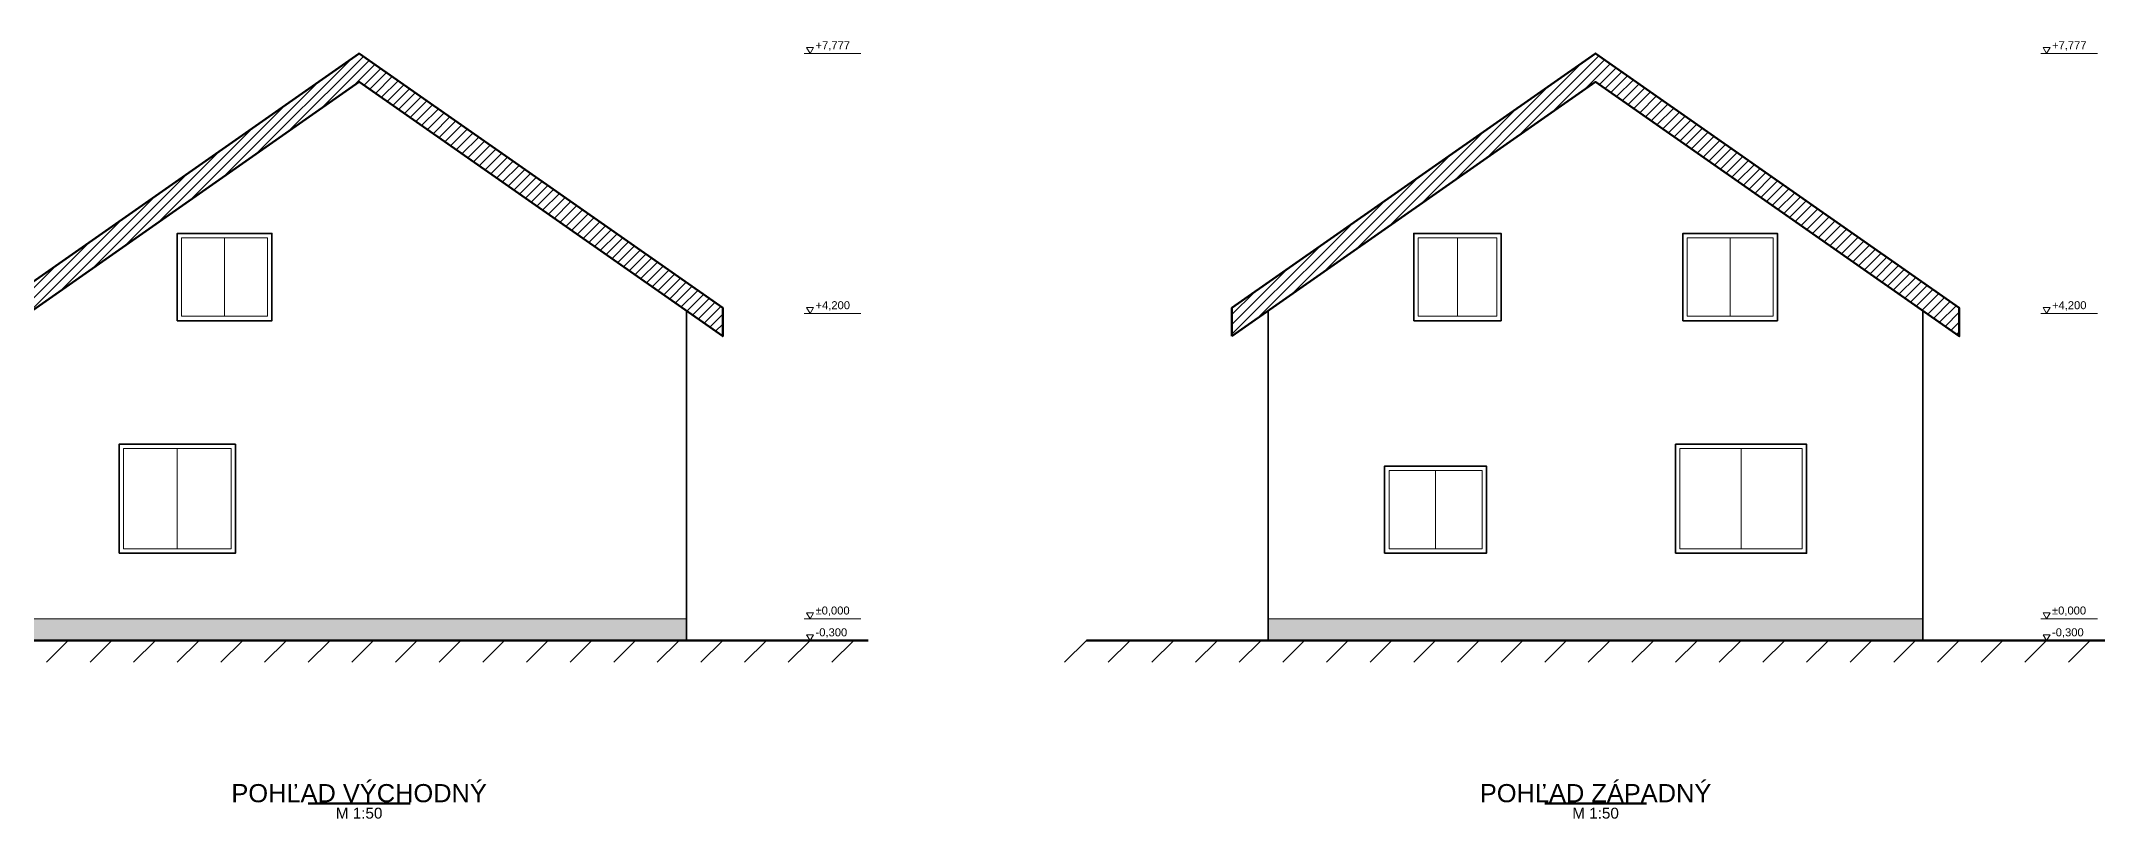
# Model space of a CAD drawing. Header units: millimetres. Extents: x -3000 to 123500, y -27552 to 52684.
# Drawn here: x 95130 to 123500, y -24752 to -14055 of the extents above; entities that cross this region are included whole.
import ezdxf
from ezdxf.enums import TextEntityAlignment as Align

# ---------------------------------------------------------------- set-up
doc = ezdxf.new("R2010")
doc.units = ezdxf.units.MM
for name, color, linetype, lineweight in [('KOTY', 4, 'Continuous', 18), ('OKNA', 4, 'Continuous', 25), ('POHLAD', 7, 'Continuous', 35), ('STRECHA', 1, 'Continuous', 35), ('TEREN', 94, 'Continuous', 50), ('TEXT', 7, 'Continuous', 25)]:
    doc.layers.add(name, color=color, linetype=linetype, lineweight=lineweight)
doc.styles.add('DOM', font='arial.ttf')

msp = doc.modelspace()

# ---------------------------------------------------------------- hatches: boundary and pattern name
at = {"layer": 'POHLAD'}
h = msp.add_hatch(color=252, dxfattribs=at)
h.dxf.hatch_style = 1
h.paths.add_polyline_path([(104000, -22300), (104000, -22000), (95000, -22000), (95000, -22300)])
h = msp.add_hatch(color=252, dxfattribs=at)
h.dxf.hatch_style = 1
h.paths.add_polyline_path([(121000, -22300), (121000, -22000), (112000, -22000), (112000, -22300)])
at = {"layer": 'STRECHA'}
h = msp.add_hatch(dxfattribs=at)
h.set_pattern_fill('ANSI31', color=1, scale=30)
h.paths.add_polyline_path([(94500, -18115.1), (99500, -14614.1), (104500, -18115.1), (104500, -17724.5), (99500, -14223.4), (94500, -17724.5)])
h = msp.add_hatch(dxfattribs=at)
h.set_pattern_fill('ANSI31', color=1, scale=30)
h.paths.add_polyline_path([(111500, -18115.1), (116500, -14614.1), (121500, -18115.1), (121500, -17724.5), (116500, -14223.4), (111500, -17724.5)])

# ---------------------------------------------------------------- linework, layer by layer
at = {"layer": 'KOTY'}
for p, q in [((105620, -14223.4), (106400, -14223.4)), ((122620, -14223.4), (123400, -14223.4)), ((105620, -17800), (106400, -17800)), ((122620, -17800), (123400, -17800)), ((105620, -22000), (106400, -22000)), ((122620, -22000), (123400, -22000)), ((105620, -22300), (106400, -22300)), ((122620, -22300), (123400, -22300))]:
    msp.add_line(p, q, dxfattribs=at)
for points in [[(105700, -14223.4), (105652, -14143.4), (105748, -14143.4)], [(122700, -14223.4), (122652, -14143.4), (122748, -14143.4)], [(105700, -17800), (105652, -17720), (105748, -17720)], [(122700, -17800), (122652, -17720), (122748, -17720)], [(105700, -22000), (105652, -21920), (105748, -21920)], [(122700, -22000), (122652, -21920), (122748, -21920)], [(105700, -22300), (105652, -22220), (105748, -22220)], [(122700, -22300), (122652, -22220), (122748, -22220)]]:
    msp.add_lwpolyline(points, close=True, dxfattribs=at)
at = {"layer": 'OKNA', "lineweight": 13}
for p, q in [((97650, -17840), (97650, -16760)), ((114600, -17840), (114600, -16760)), ((118350, -17840), (118350, -16760)), ((97000, -21040), (97000, -19660)), ((118500, -21040), (118500, -19660)), ((114300, -21040), (114300, -19960))]:
    msp.add_line(p, q, dxfattribs=at)
at = {"layer": 'OKNA', "lineweight": 35}
for points in [[(97000, -17900), (98300, -17900), (98300, -16700), (97000, -16700)], [(114000, -17900), (115200, -17900), (115200, -16700), (114000, -16700)], [(117700, -17900), (119000, -17900), (119000, -16700), (117700, -16700)], [(96200, -21100), (97800, -21100), (97800, -19600), (96200, -19600)], [(117600, -21100), (119400, -21100), (119400, -19600), (117600, -19600)], [(113600, -21100), (115000, -21100), (115000, -19900), (113600, -19900)]]:
    msp.add_lwpolyline(points, close=True, dxfattribs=at)
at = {"layer": 'OKNA', "lineweight": 13}
for points in [[(97060, -17840), (98240, -17840), (98240, -16760), (97060, -16760)], [(114060, -17840), (115140, -17840), (115140, -16760), (114060, -16760)], [(117760, -17840), (118940, -17840), (118940, -16760), (117760, -16760)], [(96260, -21040), (97740, -21040), (97740, -19660), (96260, -19660)], [(117660, -21040), (119340, -21040), (119340, -19660), (117660, -19660)], [(113660, -21040), (114940, -21040), (114940, -19960), (113660, -19960)]]:
    msp.add_lwpolyline(points, close=True, dxfattribs=at)
at = {"layer": 'POHLAD', "lineweight": 18}
for p, q in [((95000, -22000), (104000, -22000)), ((112000, -22000), (121000, -22000))]:
    msp.add_line(p, q, dxfattribs=at)
at = {"layer": 'POHLAD', "lineweight": 50}
for points in [[(94500, -18115.1), (99500, -14614.1), (104500, -18115.1), (104500, -17724.5), (99500, -14223.4), (94500, -17724.5)], [(111500, -18115.1), (116500, -14614.1), (121500, -18115.1), (121500, -17724.5), (116500, -14223.4), (111500, -17724.5)]]:
    msp.add_lwpolyline(points, close=True, dxfattribs=at)
at = {"layer": 'POHLAD', "lineweight": 35}
for points in [[(95000, -22300), (104000, -22300), (104000, -17765), (99500, -14614.1), (95000, -17765)], [(112000, -22300), (121000, -22300), (121000, -17765), (116500, -14614.1), (112000, -17765)]]:
    msp.add_lwpolyline(points, close=True, dxfattribs=at)
at = {"layer": 'TEREN', "lineweight": 70}
for p, q in [((92500, -22300), (106500, -22300)), ((109500, -22300), (123500, -22300))]:
    msp.add_line(p, q, dxfattribs=at)
at = {"layer": 'TEREN', "lineweight": 13}
for p, q in [((95500, -22300), (95200, -22600)), ((96100, -22300), (95800, -22600)), ((96700, -22300), (96400, -22600)), ((97300, -22300), (97000, -22600)), ((97900, -22300), (97600, -22600)), ((98500, -22300), (98200, -22600)), ((99100, -22300), (98800, -22600)), ((99700, -22300), (99400, -22600)), ((100300, -22300), (100000, -22600)), ((100900, -22300), (100600, -22600)), ((101500, -22300), (101200, -22600)), ((102100, -22300), (101800, -22600)), ((102700, -22300), (102400, -22600)), ((103300, -22300), (103000, -22600)), ((103900, -22300), (103600, -22600)), ((104500, -22300), (104200, -22600)), ((105100, -22300), (104800, -22600)), ((105700, -22300), (105400, -22600)), ((106300, -22300), (106000, -22600)), ((109500, -22300), (109200, -22600)), ((110100, -22300), (109800, -22600)), ((110700, -22300), (110400, -22600)), ((111300, -22300), (111000, -22600)), ((111900, -22300), (111600, -22600)), ((112500, -22300), (112200, -22600)), ((113100, -22300), (112800, -22600)), ((113700, -22300), (113400, -22600)), ((114300, -22300), (114000, -22600)), ((114900, -22300), (114600, -22600)), ((115500, -22300), (115200, -22600)), ((116100, -22300), (115800, -22600)), ((116700, -22300), (116400, -22600)), ((117300, -22300), (117000, -22600)), ((117900, -22300), (117600, -22600)), ((118500, -22300), (118200, -22600)), ((119100, -22300), (118800, -22600)), ((119700, -22300), (119400, -22600)), ((120300, -22300), (120000, -22600)), ((120900, -22300), (120600, -22600)), ((121500, -22300), (121200, -22600)), ((122100, -22300), (121800, -22600)), ((122700, -22300), (122400, -22600)), ((123300, -22300), (123000, -22600))]:
    msp.add_line(p, q, dxfattribs=at)
at = {"layer": 'TEXT', "lineweight": 50}
for p, q in [((98800, -24540), (100200, -24540)), ((115800, -24540), (117200, -24540))]:
    msp.add_line(p, q, dxfattribs=at)

# ---------------------------------------------------------------- texts
at = {"layer": 'KOTY', "style": 'DOM'}
for s, p in [('+7,777', (105775, -14198.4)), ('+7,777', (122775, -14198.4)), ('+4,200', (105775, -17775)), ('+4,200', (122775, -17775)), ('±0,000', (105775, -21975)), ('±0,000', (122775, -21975)), ('-0,300', (105775, -22275)), ('-0,300', (122775, -22275))]:
    msp.add_text(s, height=110, dxfattribs=at).set_placement(p, align=Align.BOTTOM_LEFT)
at = {"layer": 'TEXT', "color": 7, "style": 'DOM'}
for s, p in [('POHĽAD VÝCHODNÝ', (99500, -24400)), ('POHĽAD ZÁPADNÝ', (116500, -24400))]:
    msp.add_text(s, height=250, dxfattribs=at).set_placement(p, align=Align.MIDDLE_CENTER)
at = {"layer": 'TEXT', "style": 'DOM'}
for p in [(99500, -24675), (116500, -24675)]:
    msp.add_text('M 1:50', height=150, dxfattribs=at).set_placement(p, align=Align.MIDDLE_CENTER)

doc.saveas('drawing.dxf')
